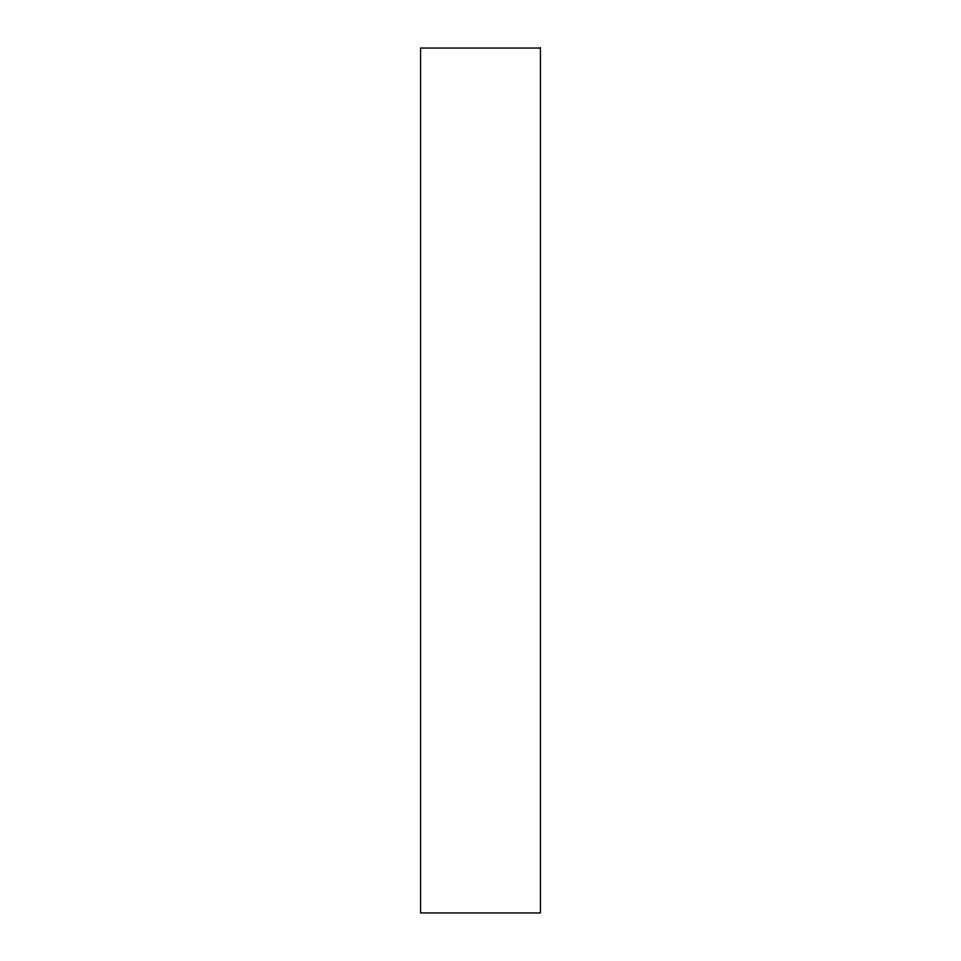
<?xml version="1.0" encoding="UTF-8"?>
<svg xmlns="http://www.w3.org/2000/svg" width="961" height="961" viewBox="0 0 961 961"><rect width="100%" height="100%" fill="white"/><g stroke="black" fill="none" stroke-linecap="round" stroke-linejoin="round"><path stroke-width="1.44" d="M540.442 48.05L420.558 48.05L420.558 912.95L540.442 912.95L540.442 48.05"/></g></svg>
